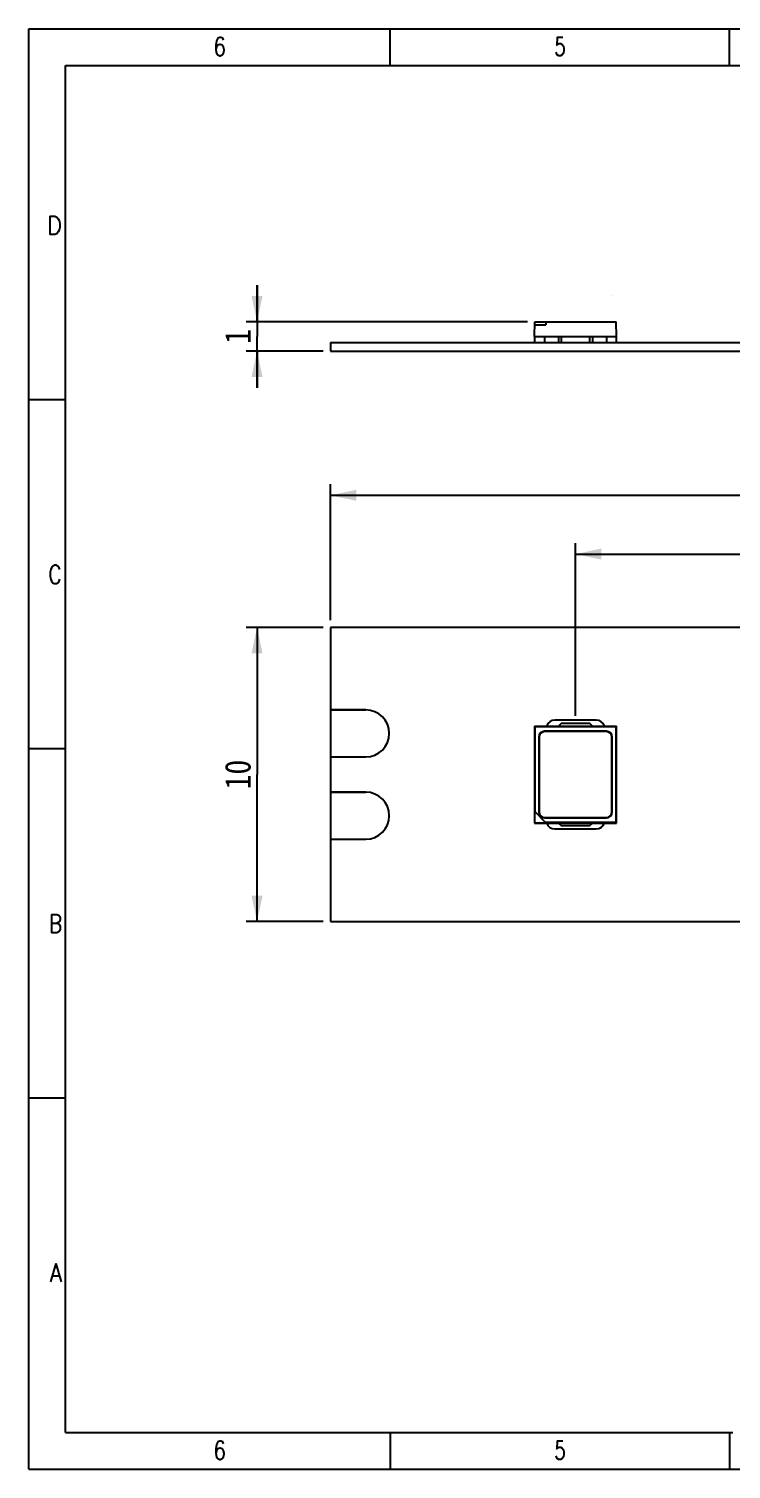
# Model space of a CAD drawing. Extents: x 1.8 to 72.5, y 1.7 to 50.8.
# Drawn here: x 1.75 to 25.64, y 1.75 to 50.75 of the extents above; entities that cross this region are included whole.
import ezdxf
from ezdxf.enums import TextEntityAlignment as Align

# ---------------------------------------------------------------- set-up
doc = ezdxf.new("R2010")
doc.units = 0
doc.header["$LTSCALE"] = 4.08375
doc.layers.get('0').update_dxf_attribs({"linetype": 'CONTINUOUS'})
for name, color, linetype in [('LED_CHIP_2835_BASE2', 7, 'CONTINUOUS'), ('LED_CHIP_2835_ELETRODE_12', 7, 'CONTINUOUS'), ('LED_CHIP_2835_ELETRODE_22', 7, 'CONTINUOUS'), ('LED_CHIP_2835_SLICONE2', 7, 'CONTINUOUS'), ('LS-12V-60-W10-28354', 7, 'CONTINUOUS'), ('LS-12V-60-W10-28359', 7, 'CONTINUOUS'), ('LS-12V-60-W10-2835_PADS2', 7, 'CONTINUOUS'), ('LS-12V-60-W10-2835_PLATE2', 7, 'CONTINUOUS')]:
    doc.layers.add(name, color=color, linetype=linetype)
doc.styles.get("Standard").update_dxf_attribs({"font": 'SIMHEI.SHX', "width": 0.85})
doc.styles.add('TEXTSTYLE_2', font='TXT.TTF')
doc.dimstyles.get("Standard").update_dxf_attribs({"dimtxt": 2.5, "dimasz": 2.5, "dimexe": 1.25, "dimexo": 0.625, "dimtad": 1, "dimcen": 2.5, "dimazin": 3, "dimtfac": 1, "dimtmove": 0, "dimatfit": 3})

# ---------------------------------------------------------------- blocks, each defined once
blk = doc.blocks.new('_FILLED')
at = {"color": 0, "linetype": 'BYBLOCK'}
blk.add_solid([(0, 0), (-1, 0.214), (-1, -0.214)], dxfattribs=at)
blk = doc.blocks.new('*D0')
at = {"layer": 'LS-12V-60-W10-28354', "color": 3}
for p, q in [((11.763, 30.381), (9.138, 30.381)), ((9.513, 30.381), (9.513, 25.381)), ((9.513, 20.381), (9.513, 25.381)), ((11.763, 20.381), (9.138, 20.381))]:
    blk.add_line(p, q, dxfattribs=at)
at = {"layer": 'LS-12V-60-W10-28354', "color": 3, "xscale": 0.875, "yscale": 0.875, "zscale": 0.875}
for p, rotation in [((9.513, 30.381), 90), ((9.513, 20.381), 270)]:
    blk.add_blockref('_FILLED', p, dxfattribs=dict(at, rotation=rotation))
at = {"layer": 'LS-12V-60-W10-28354', "color": 3, "width": 0.85}
blk.add_text('10', height=0.875, rotation=90, dxfattribs=at).set_placement((9.294, 25.381), align=Align.CENTER)
blk = doc.blocks.new('*D1')
at = {"layer": 'LS-12V-60-W10-28354', "color": 3}
for p, q in [((12.013, 30.631), (12.013, 35.256)), ((12.013, 34.881), (37.013, 34.881)), ((62.013, 34.881), (37.013, 34.881)), ((62.013, 30.631), (62.013, 35.256))]:
    blk.add_line(p, q, dxfattribs=at)
at = {"layer": 'LS-12V-60-W10-28354', "color": 3, "xscale": 0.875, "yscale": 0.875, "zscale": 0.875, "rotation": 180}
blk.add_blockref('_FILLED', (12.013, 34.881), dxfattribs=at)
at = {"layer": 'LS-12V-60-W10-28354', "color": 3, "xscale": 0.875, "yscale": 0.875, "zscale": 0.875}
blk.add_blockref('_FILLED', (62.013, 34.881), dxfattribs=at)
at = {"layer": 'LS-12V-60-W10-28354', "color": 3, "width": 0.85}
blk.add_text('50', height=0.875, dxfattribs=at).set_placement((37.013, 35.1), align=Align.CENTER)
blk = doc.blocks.new('*D2')
at = {"layer": 'LS-12V-60-W10-28354', "color": 3}
for p, q in [((9.513, 40.784), (9.513, 42.034)), ((9.513, 42.034), (9.513, 40.284)), ((18.709, 40.784), (9.138, 40.784)), ((9.513, 38.534), (9.513, 40.284)), ((11.763, 39.784), (9.138, 39.784)), ((9.513, 39.784), (9.513, 38.534))]:
    blk.add_line(p, q, dxfattribs=at)
at = {"layer": 'LS-12V-60-W10-28354', "color": 3, "xscale": 0.875, "yscale": 0.875, "zscale": 0.875}
for p, rotation in [((9.513, 40.784), 270), ((9.513, 39.784), 90)]:
    blk.add_blockref('_FILLED', p, dxfattribs=dict(at, rotation=rotation))
at = {"layer": 'LS-12V-60-W10-28354', "color": 3, "width": 0.85}
blk.add_text('1', height=0.875, rotation=90, dxfattribs=at).set_placement((9.294, 40.284), align=Align.CENTER)
blk = doc.blocks.new('*D3')
at = {"layer": 'LS-12V-60-W10-28354', "color": 3}
for p, q in [((20.346, 27.381), (20.346, 33.256)), ((20.346, 32.881), (28.68, 32.881)), ((37.013, 32.881), (28.68, 32.881)), ((37.013, 27.381), (37.013, 33.256))]:
    blk.add_line(p, q, dxfattribs=at)
at = {"layer": 'LS-12V-60-W10-28354', "color": 3, "xscale": 0.875, "yscale": 0.875, "zscale": 0.875, "rotation": 180}
blk.add_blockref('_FILLED', (20.346, 32.881), dxfattribs=at)
at = {"layer": 'LS-12V-60-W10-28354', "color": 3, "xscale": 0.875, "yscale": 0.875, "zscale": 0.875}
blk.add_blockref('_FILLED', (37.013, 32.881), dxfattribs=at)
at = {"layer": 'LS-12V-60-W10-28354', "color": 3, "width": 0.85}
blk.add_text('16,67', height=0.875, dxfattribs=at).set_placement((28.68, 33.1), align=Align.CENTER)

msp = doc.modelspace()

# ---------------------------------------------------------------- linework, layer by layer
at = {"color": 7}
for p, q in [((21.561, 41.69), (21.561, 41.69)), ((21.561, 24.504), (21.561, 24.504))]:
    msp.add_line(p, q, dxfattribs=at)
at = {"layer": 'LED_CHIP_2835_BASE2', "color": 7}
for p, q in [((18.946, 40.284), (18.959, 40.784)), ((18.957, 40.684), (19.336, 40.684)), ((18.959, 40.784), (21.733, 40.784)), ((19.333, 40.784), (19.336, 40.684)), ((21.746, 40.284), (21.733, 40.784)), ((18.946, 40.284), (18.951, 40.084)), ((18.946, 40.284), (19.766, 40.284)), ((20.926, 40.284), (21.746, 40.284)), ((21.741, 40.084), (21.746, 40.284)), ((18.946, 27.031), (18.946, 23.731)), ((18.946, 27.031), (18.959, 27.018)), ((18.946, 27.031), (21.746, 27.031)), ((18.959, 27.018), (18.959, 24.118)), ((18.959, 27.018), (21.733, 27.018)), ((21.746, 27.031), (21.733, 27.018)), ((21.733, 23.745), (21.733, 27.018)), ((21.746, 23.731), (21.746, 27.031)), ((19.096, 26.655), (19.096, 24.108)), ((19.096, 26.655), (19.11, 26.655)), ((19.296, 26.855), (19.296, 26.841)), ((21.396, 26.855), (19.296, 26.855)), ((21.396, 26.855), (21.396, 26.841)), ((21.596, 26.655), (21.582, 26.655)), ((21.596, 24.108), (21.596, 26.655)), ((18.957, 23.742), (18.957, 24.121)), ((19.336, 23.742), (18.957, 24.121)), ((19.096, 24.108), (19.11, 24.108)), ((21.596, 24.108), (21.582, 24.108)), ((18.946, 23.731), (18.957, 23.742)), ((18.946, 23.731), (21.746, 23.731)), ((18.957, 23.742), (19.336, 23.742)), ((19.296, 23.908), (19.296, 23.922)), ((19.296, 23.908), (21.396, 23.908)), ((21.733, 23.745), (19.333, 23.745)), ((21.396, 23.908), (21.396, 23.922)), ((21.746, 23.731), (21.733, 23.745))]:
    msp.add_line(p, q, dxfattribs=at)
for centre, start, end in [((19.296, 26.655), 90, 180), ((21.396, 26.655), 0, 90), ((19.296, 24.108), 180, 270), ((21.396, 24.108), 270, 360)]:
    msp.add_arc(centre, 0.2, start, end, dxfattribs=at)
at = {"layer": 'LED_CHIP_2835_ELETRODE_12', "color": 7}
for p, q in [((19.296, 40.284), (19.296, 40.084)), ((19.296, 40.284), (21.396, 40.284)), ((19.766, 40.284), (19.766, 40.084)), ((19.866, 40.084), (19.866, 40.284)), ((20.826, 40.284), (20.826, 40.084)), ((20.926, 40.284), (20.926, 40.084)), ((21.396, 40.284), (21.396, 40.084)), ((19.766, 23.731), (19.296, 23.731)), ((19.766, 23.731), (19.866, 23.631)), ((20.826, 23.631), (19.866, 23.631)), ((20.826, 23.631), (20.926, 23.731)), ((21.396, 23.731), (20.926, 23.731))]:
    msp.add_line(p, q, dxfattribs=at)
at = {"layer": 'LED_CHIP_2835_ELETRODE_22', "color": 7}
for p, q in [((19.296, 27.031), (19.766, 27.031)), ((19.866, 27.131), (19.766, 27.031)), ((19.866, 27.131), (20.826, 27.131)), ((20.926, 27.031), (20.826, 27.131)), ((20.926, 27.031), (21.396, 27.031))]:
    msp.add_line(p, q, dxfattribs=at)
at = {"layer": 'LED_CHIP_2835_SLICONE2', "color": 7}
for p, q in [((19.11, 26.655), (19.11, 24.108)), ((21.396, 26.841), (19.296, 26.841)), ((21.582, 24.108), (21.582, 26.655)), ((19.296, 23.922), (21.396, 23.922))]:
    msp.add_line(p, q, dxfattribs=at)
for centre, start, end in [((19.296, 26.655), 90, 180), ((21.396, 26.655), 0, 90), ((19.296, 24.108), 180, 270), ((21.396, 24.108), 270, 360)]:
    msp.add_arc(centre, 0.186, start, end, dxfattribs=at)
at = {"layer": 'LS-12V-60-W10-28359', "color": 7}
for p, q in [((1.75, 1.75), (1.75, 50.75)), ((1.75, 50.75), (72.5, 50.75)), ((14.042, 49.5), (14.042, 50.75)), ((25.583, 49.5), (25.583, 50.75)), ((3, 3), (3, 49.5)), ((3, 49.5), (71.25, 49.5)), ((3, 38.125), (1.75, 38.125)), ((3, 26.25), (1.75, 26.25)), ((3, 14.375), (1.75, 14.375)), ((3, 3), (25.7, 3)), ((14.042, 3), (14.042, 1.75)), ((25.583, 3), (25.583, 1.75)), ((1.75, 1.75), (72.5, 1.75))]:
    msp.add_line(p, q, dxfattribs=at)
at = {"layer": 'LS-12V-60-W10-2835_PADS2', "color": 7}
for p, q in [((12.013, 27.581), (12.013, 25.981)), ((13.213, 27.581), (12.013, 27.581)), ((21.046, 27.231), (19.646, 27.231)), ((12.013, 25.981), (13.213, 25.981)), ((12.013, 24.781), (12.013, 23.181)), ((13.213, 24.781), (12.013, 24.781)), ((19.646, 23.531), (21.046, 23.531)), ((12.013, 23.181), (13.213, 23.181))]:
    msp.add_line(p, q, dxfattribs=at)
for centre, radius, start, end in [((13.213, 26.781), 0.8, 270, 90), ((19.646, 26.931), 0.3, 90, 159.411), ((21.046, 26.931), 0.3, 20.589, 90), ((13.213, 23.981), 0.8, 270, 90), ((19.646, 23.831), 0.3, 200.589, 270), ((21.046, 23.831), 0.3, 270, 339.411)]:
    msp.add_arc(centre, radius, start, end, dxfattribs=at)
at = {"layer": 'LS-12V-60-W10-2835_PLATE2', "color": 7}
for p, q in [((12.013, 40.084), (12.013, 39.784)), ((12.013, 40.084), (62.013, 40.084)), ((12.013, 39.784), (62.013, 39.784)), ((12.013, 30.381), (12.013, 27.581)), ((62.013, 30.381), (12.013, 30.381)), ((12.013, 27.581), (13.213, 27.581)), ((21.046, 27.231), (19.646, 27.231)), ((12.013, 25.981), (12.013, 24.781)), ((12.013, 25.981), (13.213, 25.981)), ((12.013, 24.781), (13.213, 24.781)), ((19.646, 23.531), (21.046, 23.531)), ((12.013, 23.181), (12.013, 20.381)), ((12.013, 23.181), (13.213, 23.181)), ((12.013, 20.381), (62.013, 20.381))]:
    msp.add_line(p, q, dxfattribs=at)
for centre, radius, start, end in [((13.213, 26.781), 0.8, 270, 90), ((19.646, 26.931), 0.3, 90, 162), ((21.046, 26.931), 0.3, 20.5773, 90), ((13.213, 23.981), 0.8, 270, 90), ((19.646, 23.831), 0.3, 200.5773, 270), ((21.046, 23.831), 0.3, 270, 342)]:
    msp.add_arc(centre, radius, start, end, dxfattribs=at)

# ---------------------------------------------------------------- texts
at = {"layer": 'LS-12V-60-W10-28359', "color": 7, "style": 'TEXTSTYLE_2'}
for s, width, p in [('6', 0.785714, (8.454, 49.832)), ('D', 0.904762, (2.875, 43.75)), ('C', 0.833333, (2.875, 31.875)), ('B', 0.785714, (2.875, 20)), ('A', 0.857143, (2.875, 8.125)), ('6', 0.785714, (8.454, 2.082))]:
    msp.add_text(s, height=0.625, dxfattribs=dict(at, width=width)).set_placement(p, align=Align.RIGHT)
at = {"layer": 'LS-12V-60-W10-28359', "color": 7, "style": 'TEXTSTYLE_2', "width": 0.714286}
for p in [(19.629, 49.832), (19.629, 2.082)]:
    msp.add_text('5', height=0.625, dxfattribs=at).set_placement(p)

# ---------------------------------------------------------------- dimensions: what is measured, and where the dimension line sits
at = {"layer": 'LS-12V-60-W10-28354', "color": 3}
for base, p1, p2, angle, picture, middle in [((9.513, 40.784), (11.763, 39.784), (18.709, 40.784), 90, '*D2', (9.023, 39.952)), ((9.513, 20.381), (11.763, 30.381), (11.763, 20.381), 270, '*D0', (9.19, 24.717))]:
    dim = msp.add_linear_dim(base=base, p1=p1, p2=p2, angle=angle, dimstyle='Standard', dxfattribs=at)
    dim.commit()
    dim.dimension.update_dxf_attribs({"geometry": picture, "text_midpoint": middle, "dimtype": 128})
for base, p1, p2, picture, middle in [((62.013, 34.881), (12.013, 30.631), (62.013, 30.631), '*D1', (36.269, 35.538)), ((37.013, 32.881), (20.346, 27.381), (37.013, 27.381), '*D3', (26.82, 33.538))]:
    dim = msp.add_linear_dim(base=base, p1=p1, p2=p2, dimstyle='Standard', dxfattribs=at)
    dim.commit()
    dim.dimension.update_dxf_attribs({"geometry": picture, "text_midpoint": middle, "dimtype": 128})

doc.saveas('drawing.dxf')
